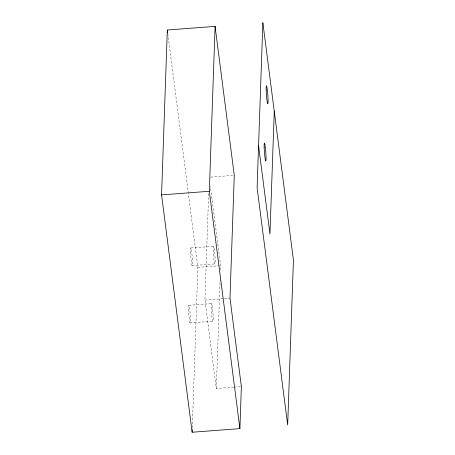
<?xml version="1.0" encoding="UTF-8"?>
<svg xmlns="http://www.w3.org/2000/svg" width="455" height="455" viewBox="0 0 455 455"><rect width="100%" height="100%" fill="white"/><g stroke="black" fill="none" stroke-linecap="round" stroke-linejoin="round"><path stroke-width="0.34" stroke-dasharray="2.27 1.71" d="M192.283 428.001L197.891 267.352L188.273 192.698M233.716 387.171L216.324 388.49L204.938 300.067L208.703 192.118M216.324 388.49L220.118 279.831M220.465 269.889L220.612 265.629L210.403 186.328M210.619 177.097L234.274 175.3M190.958 247.975L213.685 246.252M192.05 265.635L214.771 263.911M197.891 267.352L219.236 265.731M204.938 300.067L223.724 298.639M224.417 298.588L229.985 298.167M188.956 305.311L211.683 303.587M190.048 322.97L212.769 321.247M234.416 387.12L240.678 386.642M167.776 33.528L188.188 191.993M213.276 250.028A8.998 0.688 85.7 0 0 214.851 264.025A8.998 0.688 85.7 0 0 214.555 251.188A8.998 0.688 85.7 0 0 213.276 250.028M211.274 307.364A8.998 0.688 85.7 0 0 212.849 321.366A8.998 0.688 85.7 0 0 212.553 308.524A8.998 0.688 85.7 0 0 211.274 307.364M190.554 251.751A8.998 0.688 85.7 0 0 192.129 265.754A8.998 0.688 85.7 0 0 191.828 252.912A8.998 0.688 85.7 0 0 190.554 251.751M188.552 309.087A8.998 0.688 85.7 0 0 190.127 323.09A8.998 0.688 85.7 0 0 189.826 310.247A8.998 0.688 85.7 0 0 188.552 309.087"/><path stroke-width="0.68" d="M161.565 194.899L167.321 30.007L215.096 26.379L234.274 175.3L229.985 298.167L241.372 386.591L239.904 428.621L192.135 432.25L161.565 194.899L209.334 191.276L215.096 26.379M192.135 432.25L192.232 429.418M274.257 111.174L269.963 234.041L258.577 145.611M209.334 191.276L239.904 428.621M167.321 30.007L167.685 32.823M262.865 22.75L257.109 187.648L287.679 424.993L293.435 260.101L262.865 22.75M264.162 147.306A8.998 0.688 85.7 0 0 265.76 161.036A8.998 0.688 85.7 0 0 265.396 147.858A8.998 0.688 85.7 0 0 264.162 147.306M266.164 89.971A8.998 0.688 85.7 0 0 267.762 103.694A8.998 0.688 85.7 0 0 267.398 90.522A8.998 0.688 85.7 0 0 266.164 89.971"/></g></svg>
